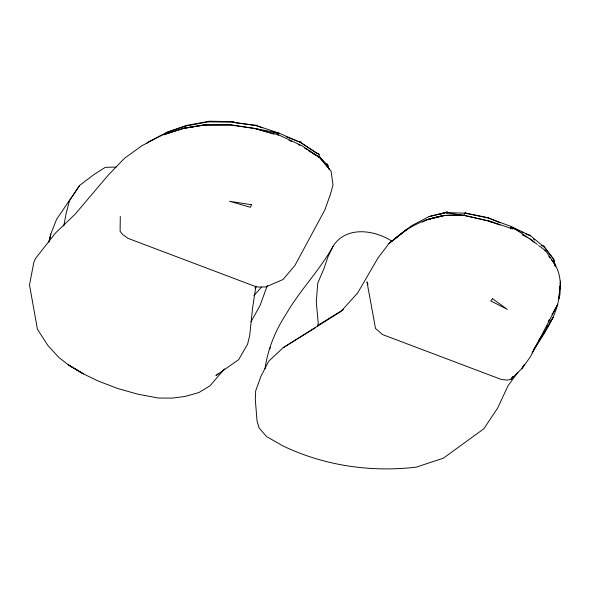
<?xml version="1.0" encoding="UTF-8"?>
<svg xmlns="http://www.w3.org/2000/svg" width="590" height="590" viewBox="0 0 590 590"><rect width="100%" height="100%" fill="white"/><g stroke="black" fill="none" stroke-linecap="round" stroke-linejoin="round"><path stroke-width="0.89" d="M120.294 216.464L120.102 231.332L122.661 234.532L127.978 238.345L256.672 286.983L265.832 286.939L283.045 279.505L295 265.323L324.825 209.981L330.385 194.427L333.003 185.031L331.086 171.181L320.894 159.071M286.194 136.828L299.735 141.924L316.786 153.311L318.563 153.415L319.079 154.558L319.043 157.279L328.254 165.488L328.733 169.035M559.49 291.844C558.582 314.883 543.442 333.94 532.069 352.923M559.659 290.074L559.991 286.534M560.249 283.879C560.139 275.382 557.329 266.319 551.51 259.806M255.949 286.076L252.712 306.984L249.71 335.371L247.579 344.265L238.655 359.635L215.933 375.631L218.706 373.315M319.079 154.558L301.306 142.898L278.893 133.067L255.839 125.397L255.927 124.881L256.355 125.611L262.321 127.853M265.021 368.639C267.816 348.889 275.464 330.4 286.334 313.74C300.081 290 319.728 270.323 333.077 246.222C346.065 225.771 374.104 229.761 391.885 241.163M63.816 226.059L65.969 214.118L69.428 200.866L79.657 185.378L93.972 174.522L105.33 167.331L116.083 167.088M510.689 228.979L511.22 226.494L488.063 217.976L464.957 213.108L463.747 215.291L444.572 215.372L427.027 219.664L422.211 222.142M317.509 326.668L318.239 323.261L316.292 301.999L317.767 283.126L324.043 268.391L327.952 256.798L333.077 246.222M48.926 241.922L50.851 234.038L56.522 219.436L79.657 185.378M48.896 241.87L50.851 234.038M278.104 135.545L278.893 133.067L254.814 128.487L230.926 124.829L205.49 125.427L206.574 124.571L230.764 125.036L254.814 128.487L267.897 132.381M267.322 285.486L260.124 305.347L251.016 321.786M523.868 365.122L522.084 368.33L510.955 379.311L507.452 380.093L501.478 379.532L382.445 334.53L375.52 328.46L366.98 281.865L368.005 284.424M548.427 321.085L549.327 319.485M552.004 314.684L557.808 304.278L530.285 356.972L522.084 368.33L524.481 364.406M269.659 348.845L270.559 347.311M446.232 213.344L448.894 212.68L465.945 213.182L488.35 217.762L488.623 217.29L488.063 217.976M533.574 349.509L553.206 317.354L549.6 322.642M254.924 288.023L255.935 286.519M512.496 377.04L510.955 379.311L513.064 376.346M546.51 327.177L547.535 325.665M538.427 340.806L545.3 331.182M517.939 372.268L507.968 385.89L497.695 407.978L483.859 428.768L443.392 458.165L416.334 467.118C370.778 472.516 323.755 465.68 282.381 445.612L266.533 436.556L259.084 427.993L257.041 420.965L255.3 399.364L255.691 390.823L261.001 376.177L268.708 361.242L283.112 347.746L340.887 311.535L357.636 292.994L378.043 257.896L389.053 243.419L402.918 232.519M261.392 287.278L253.884 295.649M224.488 368.868L210.047 385.794L199.14 392.416L196.713 393.176L184.788 396.517L171.963 398.117L158.415 398.029L137.898 394.201L117.653 388.5L98.486 381.14L83.286 373.817L68.315 364.856L58.735 357.37L47.709 345.253L37.413 329.168L29.5 284.955L33.8 262.491L35.518 258.486L55.453 233.05L75.247 214.059L108.287 175.09L124.645 158.172L141.63 145.914L161.918 135.103L183.704 128.332L206.574 124.571L184.036 128.17L163.902 134.83M464.957 213.108L465.54 212.422L465.945 213.182M146.409 143.591L148.474 141.924L167.722 131.99L186.595 125.441L209.406 121.23L233.5 121.621L234.687 122.617L256.355 125.611M395.499 238.205L411.525 225.741L429.041 216.574L447.5 211.928L439.779 214.428M404.371 231.391C421.732 219.266 443.164 212.938 464.36 215.512L445.944 212.592L429.041 216.574M318.748 324.854L343.343 309.573M283.112 347.746L315.06 327.907M165.938 132.662L185.584 126.031L208.41 121.828L232.526 122.226L233.5 121.621M208.41 121.828L209.406 121.23M185.584 126.031L186.595 125.441M425.656 220.048L444.44 215.343L427.027 219.664M299.735 141.924L300.797 141.755L301.306 142.898M183.704 128.332L206.367 124.733M499.9 225.041L487.9 220.8L463.747 215.291M232.526 122.226L255.839 125.397M541.502 245.661L543.729 246.067L553.391 258.745L555.684 266.12M544.725 250.72L545.75 250.912L555.22 264.94M463.851 215.328L487.9 220.8M255.005 128.546L278.723 134.918L301.785 145.671L320.156 157.692L329.64 169.529M269.556 132.868L273.908 134.166M488.778 220.778L512.835 228.994M488.572 221.11L492.827 222.622M320.156 157.692L317.501 156.306M271.702 131.378L278.524 133.945M554.135 259.983L544.481 247.313L530.639 235.838L511.22 226.494L530.24 239.039L522.239 234.85M488.35 217.762L500.114 222.806M510.992 227.475L519.348 231.059M521.022 231.774L523.529 232.851M525.203 233.566L528.544 235.004L530.152 235.115L530.639 235.838M289.063 140.354L291.563 141.489M298.245 144.513L299.919 145.273M308.245 150.487L310.561 151.947M312.877 153.4L315.96 155.34M304.602 148.083L306.911 149.55M309.219 151.011L319.234 157.346M530.948 239.577L537.291 244.437M538.7 245.514L545.75 250.912M530.004 238.943L534.142 242.298M533.316 238.928L534.68 240.049M319.131 156.099L323.814 161.667M548.811 256.289L549.895 257.697M543.729 246.067L544.481 247.313M554.209 263.317L554.689 265.028M554.408 263.627L555.079 266.134M553.391 258.745L554.497 263.125M327.244 163.769L327.487 165.547M560.5 281.231L559.954 294.558L558.811 298.916L560.5 281.231M251.495 204.715L250.44 207.297L229.591 201.293L251.495 204.715M492.495 298.68L490.784 300.9L507.304 309.359L492.495 298.68M405.116 230.461L389.053 243.419L407.27 229.134L405.116 230.461M83.286 373.817L68.315 364.856L83.286 373.817"/></g></svg>
